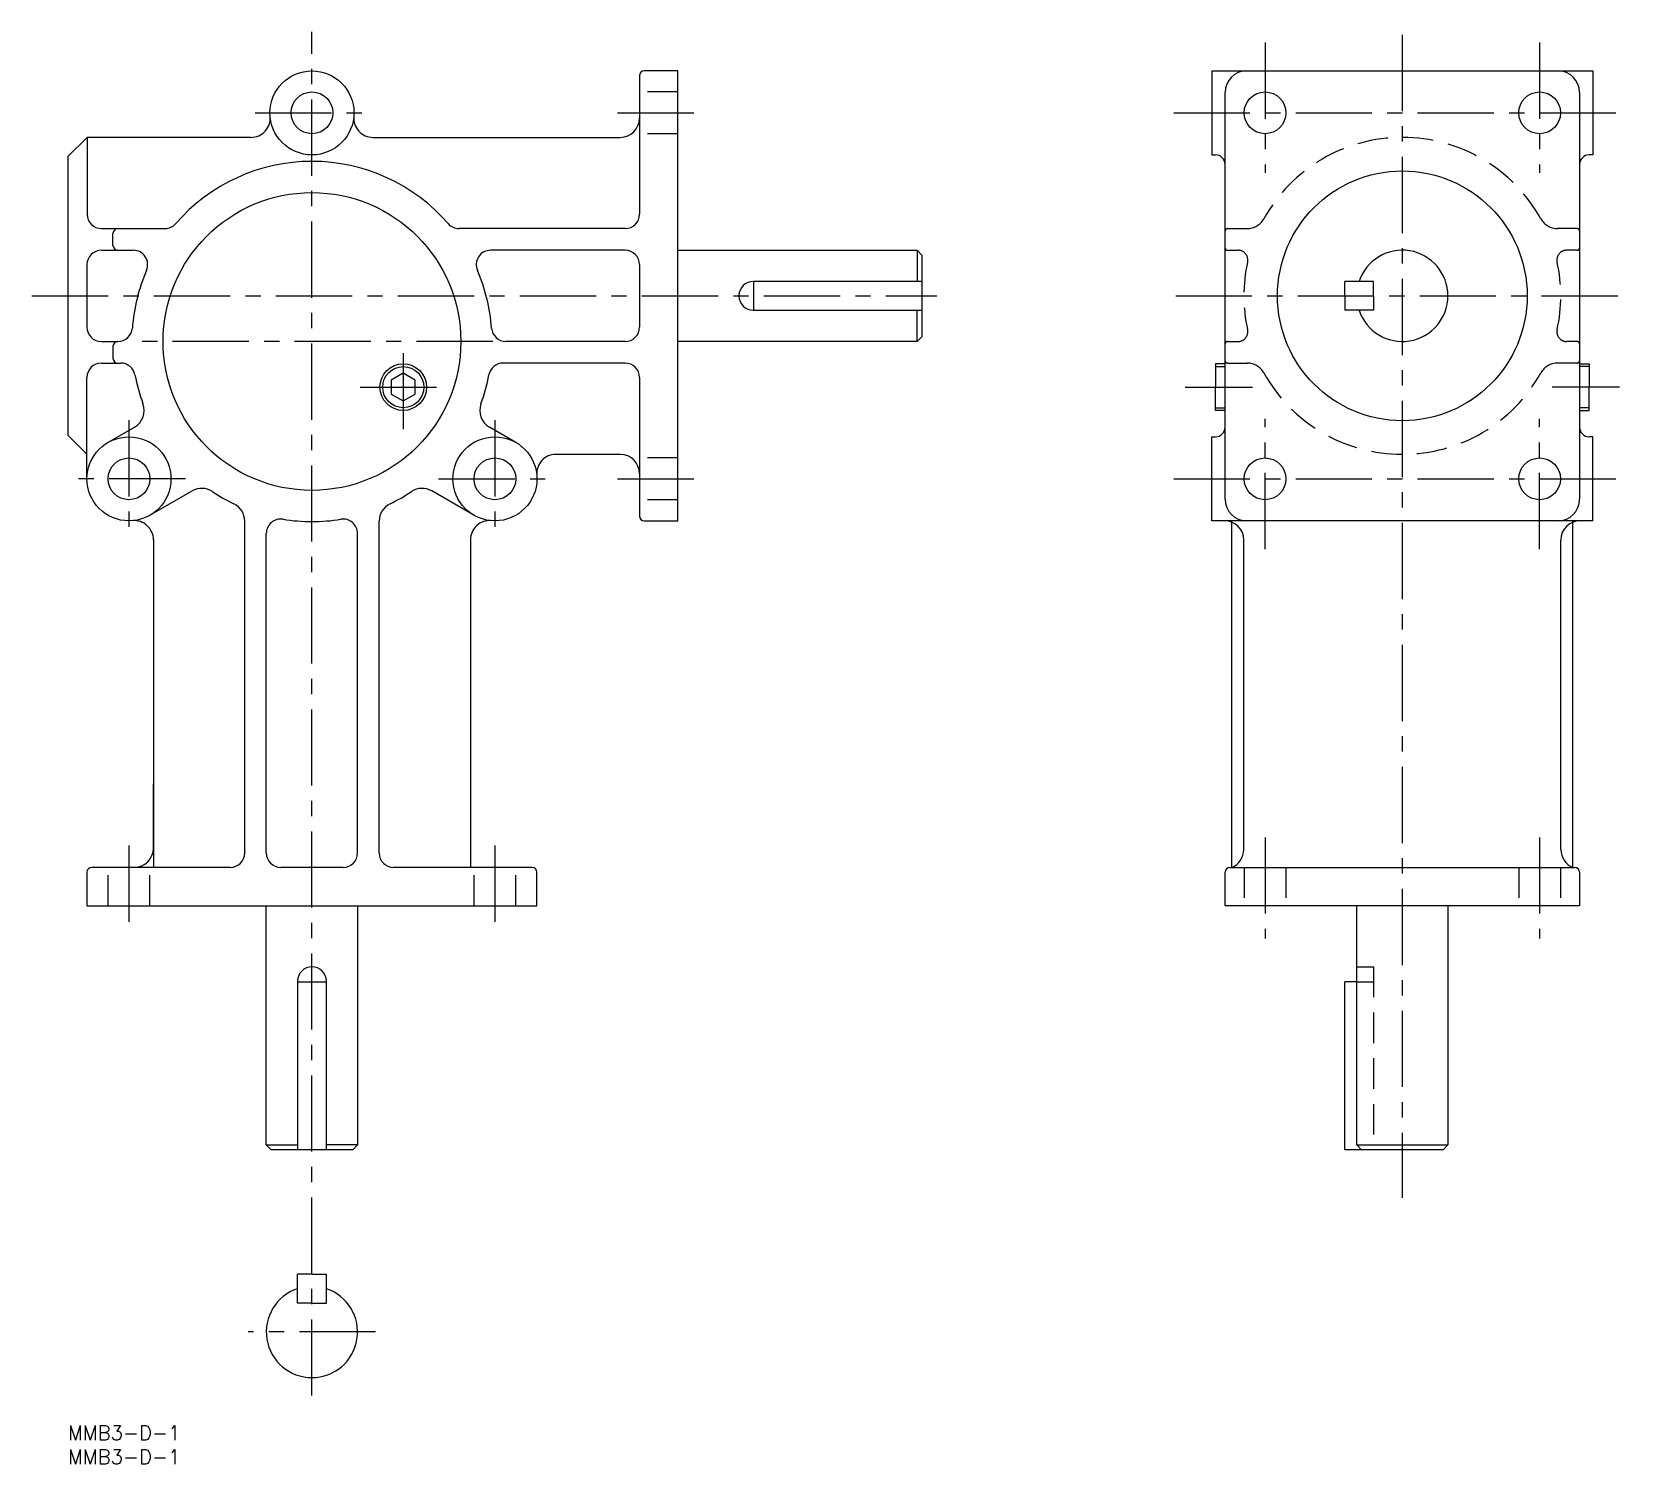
# Model space of a CAD drawing. Extents: x -8 to 325, y -8 to 290.
import ezdxf

# ---------------------------------------------------------------- set-up
doc = ezdxf.new("R2010")
doc.units = 0
doc.header["$LTSCALE"] = 0.5
doc.linetypes.add('CENTER', pattern=[50.8, 31.75, -6.35, 6.35, -6.35])
doc.linetypes.add('DASHED', pattern=[19.05, 12.7, -6.35])
for name, color, linetype in [('MSM_CENTER', 1, 'CENTER'), ('MSM_CONTINUOUS', 7, 'CONTINUOUS'), ('MSM_DASHED', 4, 'DASHED'), ('MSM_NARROW', 5, 'CONTINUOUS'), ('MSM_PART_NUMBER', 7, 'CONTINUOUS')]:
    doc.layers.add(name, color=color, linetype=linetype)
doc.styles.get("Standard").update_dxf_attribs({"font": 'txt.shx', "height": 3, "bigfont": 'bigfont.shx'})

# ---------------------------------------------------------------- blocks, each defined once
blk = doc.blocks.new('*U32')
at = {"layer": 'MSM_PART_NUMBER'}
blk.add_text('MMB3-D-1', height=3, dxfattribs=at).set_placement((0, -3))
blk = doc.blocks.new('*U33')
at = {"layer": 'MSM_PART_NUMBER'}
blk.add_text('MMB3-D-1', height=3, dxfattribs=at).set_placement((0, -8))

msp = doc.modelspace()

# ---------------------------------------------------------------- linework, layer by layer
at = {"layer": 'MSM_CENTER'}
for p, q in [((50.8, 6.25), (50.8, 290.17)), ((277.85, 289.58), (277.85, 47.43)), ((249.27, 287.98), (249.27, 260.83)), ((306.43, 287.98), (306.43, 260.83)), ((38.98, 273.33), (62.71, 273.33)), ((114.45, 273.33), (132.78, 273.33)), ((230.24, 273.33), (325.26, 273.33)), ((-7.5, 235.23), (180.94, 235.23)), ((230.66, 235.23), (325.04, 235.23)), ((88.46, 225.73), (12.58, 225.73)), ((69.81, 223.3), (69.81, 207.49)), ((60.84, 216.22), (78.03, 216.22)), ((232.66, 216.22), (246.66, 216.22)), ((323.05, 216.22), (309.05, 216.22)), ((12.7, 209.35), (12.7, 185.93)), ((88.9, 209.35), (88.9, 185.93)), ((249.27, 182.48), (249.27, 209.63)), ((306.43, 182.48), (306.43, 209.63)), ((24.44, 197.13), (0.12, 197.13)), ((77.16, 197.13), (101.48, 197.13)), ((114.45, 197.13), (132.78, 197.13)), ((230.24, 197.13), (325.26, 197.13)), ((12.7, 120.78), (12.7, 102.45)), ((88.9, 120.78), (88.9, 102.45)), ((249.27, 122.47), (249.27, 101.42)), ((306.43, 122.47), (306.43, 101.42)), ((64.05, 19.5), (37.55, 19.5))]:
    msp.add_line(p, q, dxfattribs=at)
at = {"layer": 'MSM_CONTINUOUS'}
for p, q in [((119, 281.08), (119, 252.23)), ((127, 282.08), (120, 282.08)), ((127, 235.23), (127, 282.08)), ((238.16, 282.08), (317.54, 282.08)), ((238.16, 282.08), (238.16, 264.58)), ((317.54, 282.08), (317.54, 264.58)), ((240.95, 235.23), (240.95, 277.58)), ((314.75, 277.58), (314.75, 192.88)), ((0, 264.23), (4, 268.23)), ((38.1, 268.23), (4, 268.23)), ((4, 268.23), (4, 252.23)), ((63.5, 268.23), (115, 268.23)), ((0, 264.23), (0, 206.23)), ((238.16, 264.58), (238.95, 264.58)), ((317.54, 264.58), (316.75, 264.58)), ((7, 249.23), (20.17, 249.23)), ((9.37, 245.73), (9.37, 248.23)), ((116, 249.23), (81.43, 249.23)), ((6.95, 244.73), (13.59, 244.73)), ((116, 244.73), (88.01, 244.73)), ((127, 244.73), (176.8, 244.73)), ((176.8, 244.73), (177.8, 243.73)), ((176.8, 244.73), (176.8, 238.23)), ((177.8, 243.73), (177.8, 226.73)), ((3.95, 241.73), (3.95, 228.73)), ((119, 241.73), (119, 228.73)), ((177.8, 238.23), (142.7, 238.23)), ((142.8, 232.23), (142.8, 238.23)), ((265.85, 235.23), (265.85, 238.23)), ((271.85, 238.23), (265.85, 238.23)), ((271.85, 235.23), (271.85, 238.23)), ((127, 188.38), (127, 235.23)), ((240.95, 192.88), (240.95, 235.23)), ((265.85, 235.23), (265.85, 232.23)), ((271.85, 235.23), (271.85, 232.23)), ((142.7, 232.23), (177.8, 232.23)), ((176.8, 225.73), (176.8, 232.23)), ((271.85, 232.23), (265.85, 232.23)), ((176.8, 225.73), (177.8, 226.73)), ((6.95, 225.73), (10.41, 225.73)), ((9.37, 224.73), (9.37, 222.23)), ((116, 225.73), (91.19, 225.73)), ((176.8, 225.73), (127, 225.73)), ((6.95, 221.23), (11, 221.23)), ((116, 221.23), (90.6, 221.23)), ((240.95, 221.09), (238.95, 221.09)), ((238.95, 221.09), (238.95, 216.22)), ((314.75, 221.09), (316.75, 221.09)), ((316.75, 221.09), (316.75, 216.22)), ((3.95, 197.13), (3.95, 218.23)), ((69.81, 219.11), (67.31, 217.67)), ((67.31, 217.67), (67.31, 214.78)), ((72.31, 217.67), (69.81, 219.11)), ((72.31, 214.78), (72.31, 217.67)), ((119, 218.23), (119, 189.38)), ((67.31, 214.78), (69.81, 213.34)), ((69.81, 213.34), (72.31, 214.78)), ((238.95, 211.36), (238.95, 216.22)), ((316.75, 211.36), (316.75, 216.22)), ((240.95, 211.36), (238.95, 211.36)), ((314.75, 211.36), (316.75, 211.36)), ((8.32, 204.71), (13.86, 207.91)), ((93.27, 204.71), (87.74, 207.91)), ((0, 206.23), (4, 202.23)), ((238.16, 188.38), (238.16, 205.88)), ((238.16, 205.88), (238.95, 205.88)), ((317.54, 205.88), (316.75, 205.88)), ((317.54, 188.38), (317.54, 205.88)), ((115, 202.23), (101.6, 202.23)), ((17.07, 189.55), (25.85, 194.62)), ((84.52, 189.55), (75.75, 194.62)), ((36.8, 119.23), (36.8, 188.34)), ((64.8, 119.23), (64.8, 188.34)), ((120, 188.38), (127, 188.38)), ((317.54, 188.38), (238.16, 188.38)), ((242.35, 116.23), (242.35, 188.38)), ((313.35, 116.23), (313.35, 188.38)), ((17.8, 184.43), (17.8, 116.23)), ((41.3, 119.23), (41.3, 185.76)), ((60.3, 119.23), (60.3, 185.76)), ((83.8, 184.43), (83.8, 116.23)), ((244.85, 119.94), (244.85, 184.38)), ((310.85, 119.94), (310.85, 184.38)), ((17.8, 120.23), (17.8, 133.63)), ((3.95, 115.23), (3.95, 108.23)), ((33.8, 116.23), (4.95, 116.23)), ((57.3, 116.23), (44.3, 116.23)), ((96.65, 116.23), (67.8, 116.23)), ((97.65, 108.23), (97.65, 115.23)), ((240.95, 108.23), (240.95, 115.23)), ((241.95, 116.23), (313.75, 116.23)), ((314.75, 115.23), (314.75, 108.23)), ((3.95, 108.23), (50.8, 108.23)), ((41.3, 58.43), (41.3, 108.23)), ((50.8, 108.23), (97.65, 108.23)), ((60.3, 108.23), (60.3, 58.43)), ((314.75, 108.23), (240.95, 108.23)), ((268.35, 58.43), (268.35, 108.23)), ((287.35, 108.23), (287.35, 58.43)), ((47.8, 92.53), (47.8, 57.43)), ((47.8, 92.43), (53.8, 92.43)), ((53.8, 57.43), (53.8, 92.53)), ((265.85, 57.43), (265.85, 92.43)), ((268.35, 92.43), (265.85, 92.43)), ((41.3, 58.43), (42.3, 57.43)), ((41.3, 58.43), (47.8, 58.43)), ((59.3, 57.43), (42.3, 57.43)), ((60.3, 58.43), (53.8, 58.43)), ((60.3, 58.43), (59.3, 57.43)), ((269.35, 57.43), (265.85, 57.43)), ((268.35, 58.43), (269.35, 57.43)), ((268.35, 58.43), (287.35, 58.43)), ((286.35, 57.43), (269.35, 57.43)), ((287.35, 58.43), (286.35, 57.43)), ((47.8, 25.5), (47.8, 31.5)), ((50.8, 31.5), (47.8, 31.5)), ((50.8, 31.5), (53.8, 31.5)), ((53.8, 25.5), (53.8, 31.5)), ((50.8, 25.5), (47.8, 25.5)), ((50.8, 25.5), (53.8, 25.5))]:
    msp.add_line(p, q, dxfattribs=at)
for centre, radius in [((50.8, 273.33), 8.75), ((50.8, 273.33), 4.35), ((249.27, 273.33), 4.35), ((306.43, 273.33), 4.35), ((277.85, 235.23), 26), ((50.8, 225.73), 31), ((69.81, 216.22), 4.86), ((12.7, 197.13), 8.75), ((88.9, 197.13), 8.75), ((12.7, 197.13), 4.35), ((88.9, 197.13), 4.35), ((249.27, 197.13), 4.35), ((249.27, 197.13), 4.35), ((306.43, 197.13), 4.35)]:
    msp.add_circle(centre, radius, dxfattribs=at)
for centre, radius, start, end in [((120, 281.08), 1, 90, 180), ((245.45, 277.58), 4.5, 90, 180), ((310.25, 277.58), 4.5, 0, 90), ((38.1, 272.23), 4, 270, 4.9493), ((63.5, 272.23), 4, 175.0507, 270), ((115, 272.23), 4, 270, 0), ((50.8, 225.73), 37.5, 40.8682, 139.1318), ((238.95, 262.58), 2, 0, 90), ((316.75, 262.58), 2, 90, 180), ((7, 252.23), 3, 180, 270), ((20.17, 252.23), 3, 270, 319.1318), ((81.43, 252.23), 3, 220.8682, 270), ((116, 252.23), 3, 270, 0), ((10.37, 248.23), 1, 90, 180), ((6.95, 241.73), 3, 90, 180), ((10.37, 245.73), 1, 180, 270), ((13.59, 241.73), 3, 336.7302, 90), ((88.01, 241.73), 3, 90, 203.2698), ((116, 241.73), 3, 0, 90), ((277.85, 235.23), 9.5, 198.4085, 161.5915), ((50.8, 225.73), 37.5, 156.7302, 175.752), ((50.8, 225.73), 37.5, 156.7302, 175.752), ((50.8, 225.73), 37.5, 4.248, 23.2698), ((142.7, 235.23), 3, 90, 180), ((142.7, 235.23), 3, 180, 270), ((6.95, 228.73), 3, 180, 270), ((10.41, 228.73), 3, 270, 355.752), ((91.19, 228.73), 3, 184.248, 270), ((116, 228.73), 3, 270, 0), ((10.37, 224.73), 1, 90, 180), ((6.95, 218.23), 3, 90, 180), ((10.37, 222.23), 1, 180, 270), ((11, 218.23), 3, 10.6719, 90), ((90.6, 218.23), 3, 90, 169.3281), ((116, 218.23), 3, 0, 90), ((50.8, 225.73), 37.5, 190.6719, 200.2449), ((50.8, 225.73), 37.5, 339.7551, 349.3281), ((11.86, 211.37), 4, 300, 20.2449), ((89.74, 211.37), 4, 159.7551, 240), ((238.95, 207.88), 2, 270, 0), ((316.75, 207.88), 2, 180, 270), ((101.6, 198.23), 4, 90, 184.9493), ((115, 198.23), 4, 0, 90), ((27.85, 191.15), 4, 56.4246, 120), ((50.8, 225.73), 37.5, 236.4246, 244.2952), ((50.8, 225.73), 37.5, 295.7048, 303.5754), ((73.75, 191.15), 4, 60, 123.5754), ((32.8, 188.34), 4, 0, 64.2952), ((68.8, 188.34), 4, 115.7048, 180), ((245.45, 192.88), 4.5, 180, 270), ((310.25, 192.88), 4.5, 270, 0), ((13.8, 184.43), 4, 0, 94.9493), ((44.3, 185.76), 3, 80.7644, 180), ((50.8, 225.73), 37.5, 260.7644, 279.2356), ((57.3, 185.76), 3, 0, 99.2356), ((87.8, 184.43), 4, 85.0507, 180), ((120, 189.38), 1, 180, 270), ((240.85, 184.38), 4, 0, 90), ((314.85, 184.38), 4, 90, 180), ((13.8, 120.23), 4, 270, 0), ((240.85, 119.94), 4, 292.0243, 0), ((314.85, 119.94), 4, 180, 247.9757), ((33.8, 119.23), 3, 270, 0), ((44.3, 119.23), 3, 180, 270), ((57.3, 119.23), 3, 270, 0), ((67.8, 119.23), 3, 180, 270), ((4.95, 115.23), 1, 90, 180), ((96.65, 115.23), 1, 0, 90), ((241.95, 115.23), 1, 90, 180), ((313.75, 115.23), 1, 0, 90), ((50.8, 92.53), 3, 90, 180), ((50.8, 92.53), 3, 0, 90), ((50.8, 19.5), 9.5, 108.4085, 71.5915)]:
    msp.add_arc(centre, radius, start, end, dxfattribs=at)
at = {"layer": 'MSM_DASHED'}
for p, q in [((127, 277.68), (119, 277.68)), ((127, 268.98), (119, 268.98)), ((241.45, 249.23), (245.53, 249.23)), ((314.25, 249.23), (310.18, 249.23)), ((241.45, 244.73), (243.67, 244.73)), ((314.25, 244.73), (312.04, 244.73)), ((241.45, 225.73), (243.67, 225.73)), ((314.25, 225.73), (312.04, 225.73)), ((241.45, 221.23), (245.53, 221.23)), ((314.25, 221.23), (310.18, 221.23)), ((127, 201.48), (119, 201.48)), ((127, 192.78), (119, 192.78)), ((8.35, 108.23), (8.35, 116.23)), ((17.05, 108.23), (17.05, 116.23)), ((84.55, 108.23), (84.55, 116.23)), ((93.25, 108.23), (93.25, 116.23)), ((244.92, 116.23), (244.92, 108.23)), ((253.62, 116.23), (253.62, 108.23)), ((302.08, 116.23), (302.08, 108.23)), ((310.78, 116.23), (310.78, 108.23)), ((268.35, 95.53), (271.85, 95.53)), ((271.85, 95.53), (271.85, 57.43)), ((268.35, 92.43), (271.85, 92.43))]:
    msp.add_line(p, q, dxfattribs=at)
for centre, radius, start, end in [((277.85, 235.23), 33, 29.1099, 150.8901), ((245.53, 253.23), 4, 270, 330.8901), ((310.18, 253.23), 4, 209.1099, 270), ((241.45, 248.73), 0.5, 90, 180), ((314.25, 248.73), 0.5, 0, 90), ((241.45, 245.23), 0.5, 180, 270), ((243.67, 242.73), 2, 347.6264, 90), ((312.04, 242.73), 2, 90, 192.3736), ((314.25, 245.23), 0.5, 270, 0), ((277.85, 235.23), 33, 167.6264, 192.3736), ((277.85, 235.23), 33, 347.6264, 12.3736), ((243.67, 227.73), 2, 270, 12.3736), ((312.04, 227.73), 2, 167.6264, 270), ((241.45, 225.23), 0.5, 90, 180), ((314.25, 225.23), 0.5, 0, 90), ((241.45, 221.73), 0.5, 180, 270), ((245.53, 217.23), 4, 29.1099, 90), ((310.18, 217.23), 4, 90, 150.8901), ((314.25, 221.73), 0.5, 270, 0), ((277.85, 235.23), 33, 209.1099, 330.8901)]:
    msp.add_arc(centre, radius, start, end, dxfattribs=at)
at = {"layer": 'MSM_NARROW'}
for p, q in [((238.95, 220.51), (240.95, 220.51)), ((316.75, 220.51), (314.75, 220.51)), ((238.95, 211.94), (240.95, 211.94)), ((316.75, 211.94), (314.75, 211.94))]:
    msp.add_line(p, q, dxfattribs=at)
msp.add_circle((69.81, 216.22), 4.28, dxfattribs=at)

# ---------------------------------------------------------------- block references
at = {"layer": 'MSM_CONTINUOUS'}
for name in ['*U32', '*U33']:
    msp.add_blockref(name, (0, 0), dxfattribs=at)

doc.saveas('drawing.dxf')
